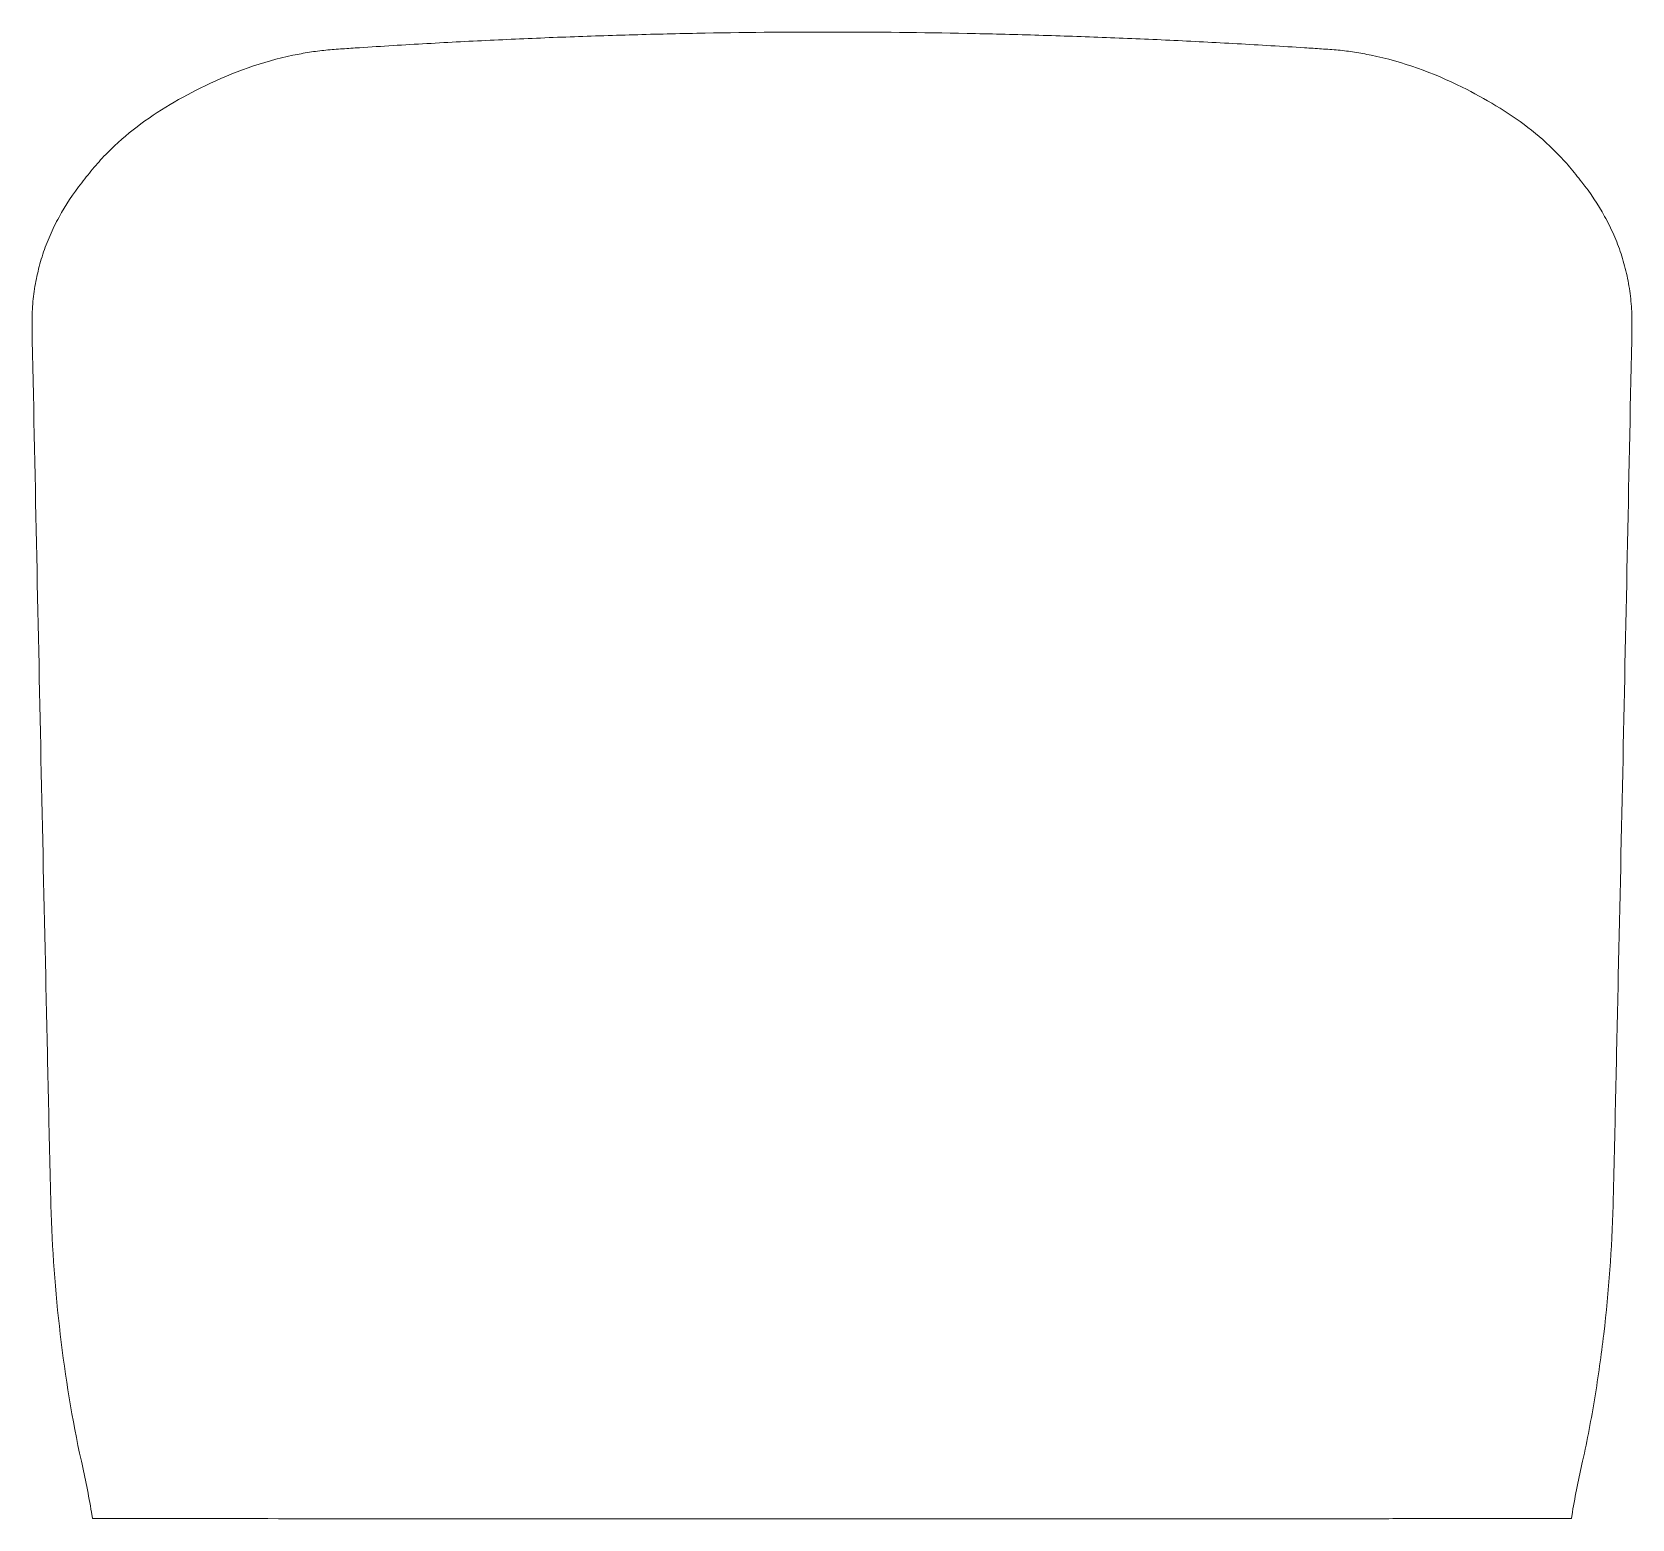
# Model space of a CAD drawing. Header units: millimetres. Extents: x -7 to 247, y -1 to 235.
import ezdxf

# ---------------------------------------------------------------- set-up
doc = ezdxf.new("R2010")
doc.units = ezdxf.units.MM

msp = doc.modelspace()

# ---------------------------------------------------------------- linework, layer by layer
at = {"color": 7, "linetype": 'Continuous', "lineweight": 15}
for p, q in [((-7.33, 187.15), (-7.32, 186.29)), ((247.32, 186.31), (247.33, 187.16)), ((2.11, -0.26), (2.28, -1.26)), ((237.89, -0.26), (237.72, -1.26))]:
    msp.add_line(p, q, dxfattribs=at)
for points, knots in [([(205.83, 231.68), (204.96, 231.86), (203.21, 232.17), (200.59, 232.51), (197.95, 232.68), (194.35, 232.92), (189.89, 233.19), (182.72, 233.6), (173.77, 234.07), (163.02, 234.53), (152.27, 234.89), (137.92, 235.25), (119.99, 235.43), (102.05, 235.27), (87.72, 234.92), (76.97, 234.56), (66.23, 234.1), (57.28, 233.63), (50.12, 233.21), (45.65, 232.93), (42.06, 232.69), (39.42, 232.51), (36.8, 232.16), (35.05, 231.84), (34.18, 231.66)], [0, 0, 0, 0, 0.015625, 0.03125, 0.046875, 0.0625, 0.09375, 0.125, 0.1875, 0.25, 0.3125, 0.375, 0.5, 0.625, 0.6875, 0.75, 0.8125, 0.875, 0.90625, 0.9375, 0.953125, 0.96875, 0.984375, 1, 1, 1, 1]), ([(20.2, 226.82), (18.3, 225.89), (14.55, 223.89), (9.26, 220.38), (5.3, 216.93), (2.51, 213.86), (1.19, 212.18), (0.54, 211.35)], [0, 0, 0, 0, 0.25, 0.5, 0.75, 0.875, 1, 1, 1, 1]), ([(239.37, 211.48), (238.74, 212.29), (237.45, 213.91), (234.72, 216.92), (230.87, 220.29), (225.77, 223.72), (222.15, 225.68), (220.31, 226.6)], [0, 0, 0, 0, 0.125, 0.25, 0.5, 0.75, 1, 1, 1, 1]), ([(247.33, 187.16), (247.34, 187.72), (247.37, 188.85), (247.35, 191.01), (247.12, 193.74), (246.54, 196.96), (245.67, 200.08), (244.52, 203.09), (242.57, 207.02), (240.73, 209.76), (239.37, 211.48)], [0, 0, 0, 0, 0.0625, 0.125, 0.25, 0.375, 0.5, 0.625, 0.75, 1, 1, 1, 1]), ([(0.54, 211.35), (-0.8, 209.63), (-2.63, 206.9), (-4.55, 203), (-5.69, 200), (-6.55, 196.89), (-7.13, 193.68), (-7.36, 190.97), (-7.37, 188.83), (-7.34, 187.7), (-7.33, 187.15)], [0, 0, 0, 0, 0.25, 0.375, 0.5, 0.625, 0.75, 0.875, 0.9375, 1, 1, 1, 1]), ([(-7.32, 186.29), (-6.85, 163.34), (-6.14, 128.9), (-5.28, 88.73), (-4.75, 65.77), (-4.52, 54.3), (-4.36, 48.56)], [0, 0, 0, 0, 0.5, 0.75, 0.875, 1, 1, 1, 1]), ([(244.36, 48.56), (244.52, 54.3), (244.75, 65.77), (245.28, 88.73), (246.14, 128.91), (246.85, 163.35), (247.32, 186.31)], [0, 0, 0, 0, 0.125, 0.25, 0.5, 1, 1, 1, 1]), ([(239.51, 7.89), (240.26, 11.22), (241.52, 17.93), (243.42, 31.49), (244.18, 41.73), (244.36, 48.56)], [0, 0, 0, 0, 0.25, 0.5, 1, 1, 1, 1]), ([(2.28, -1.26), (8.67, -1.27), (14.18, -1.27), (23.49, -1.28), (25.78, -1.28), (39.05, -1.3), (48.46, -1.31), (58.42, -1.33)], [0, 0, 0, 0, 0.25, 0.25, 0.5, 0.5, 1, 1, 1, 1]), ([(58.42, -1.33), (87.96, -1.34), (108.51, -1.34), (131.64, -1.34), (152.19, -1.34), (181.73, -1.33)], [0, 0, 0, 0, 0.5, 0.5, 1, 1, 1, 1]), ([(181.73, -1.33), (186.7, -1.32), (191.53, -1.31), (200.91, -1.3), (206.96, -1.29), (215.69, -1.28), (224.97, -1.27), (237.72, -1.26)], [0, 0, 0, 0, 0.25, 0.25, 0.5, 0.5, 1, 1, 1, 1])]:
    msp.add_open_spline(points, degree=3, knots=knots, dxfattribs=at)
for points in [[(34.18, 231.66), (29.35, 230.65), (24.63, 228.98), (20.2, 226.82)], [(220.31, 226.6), (215.73, 228.89), (210.84, 230.64), (205.83, 231.68)], [(-4.36, 48.56), (-4.18, 41.72), (-3.15, 28.05), (-0.99, 14.54), (0.49, 7.87)], [(0.49, 7.87), (1.09, 5.17), (1.64, 2.46), (2.11, -0.26)], [(237.89, -0.26), (238.11, 1.11), (238.61, 3.84), (239.21, 6.54), (239.51, 7.89)]]:
    msp.add_open_spline(points, degree=3, dxfattribs=at)

doc.saveas('drawing.dxf')
